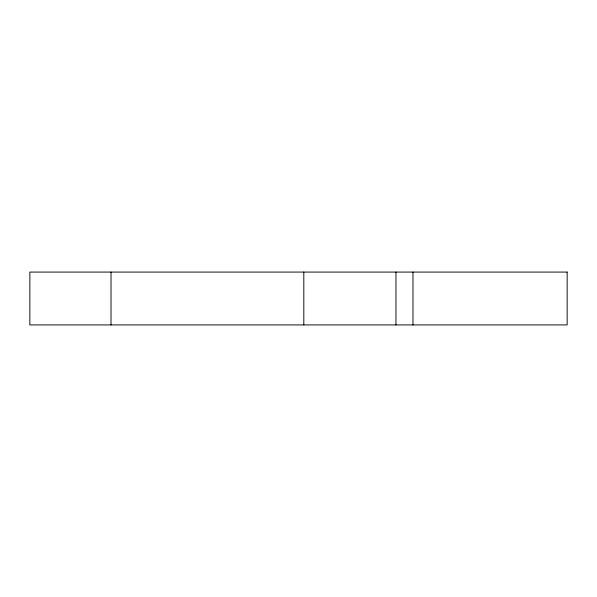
<?xml version="1.0" encoding="UTF-8"?>
<svg xmlns="http://www.w3.org/2000/svg" width="597" height="597" viewBox="0 0 597 597"><rect width="100%" height="100%" fill="white"/><g stroke="black" fill="none" stroke-linecap="round" stroke-linejoin="round"><path stroke-width="0.9" d="M412.975 272.075L412.975 324.925M395.968 272.075L395.968 324.925M303.813 272.075L303.813 324.925M111.012 272.075L111.012 324.925M567.15 272.075L29.85 272.075L29.85 324.925L567.15 324.925L567.15 272.075"/></g></svg>
